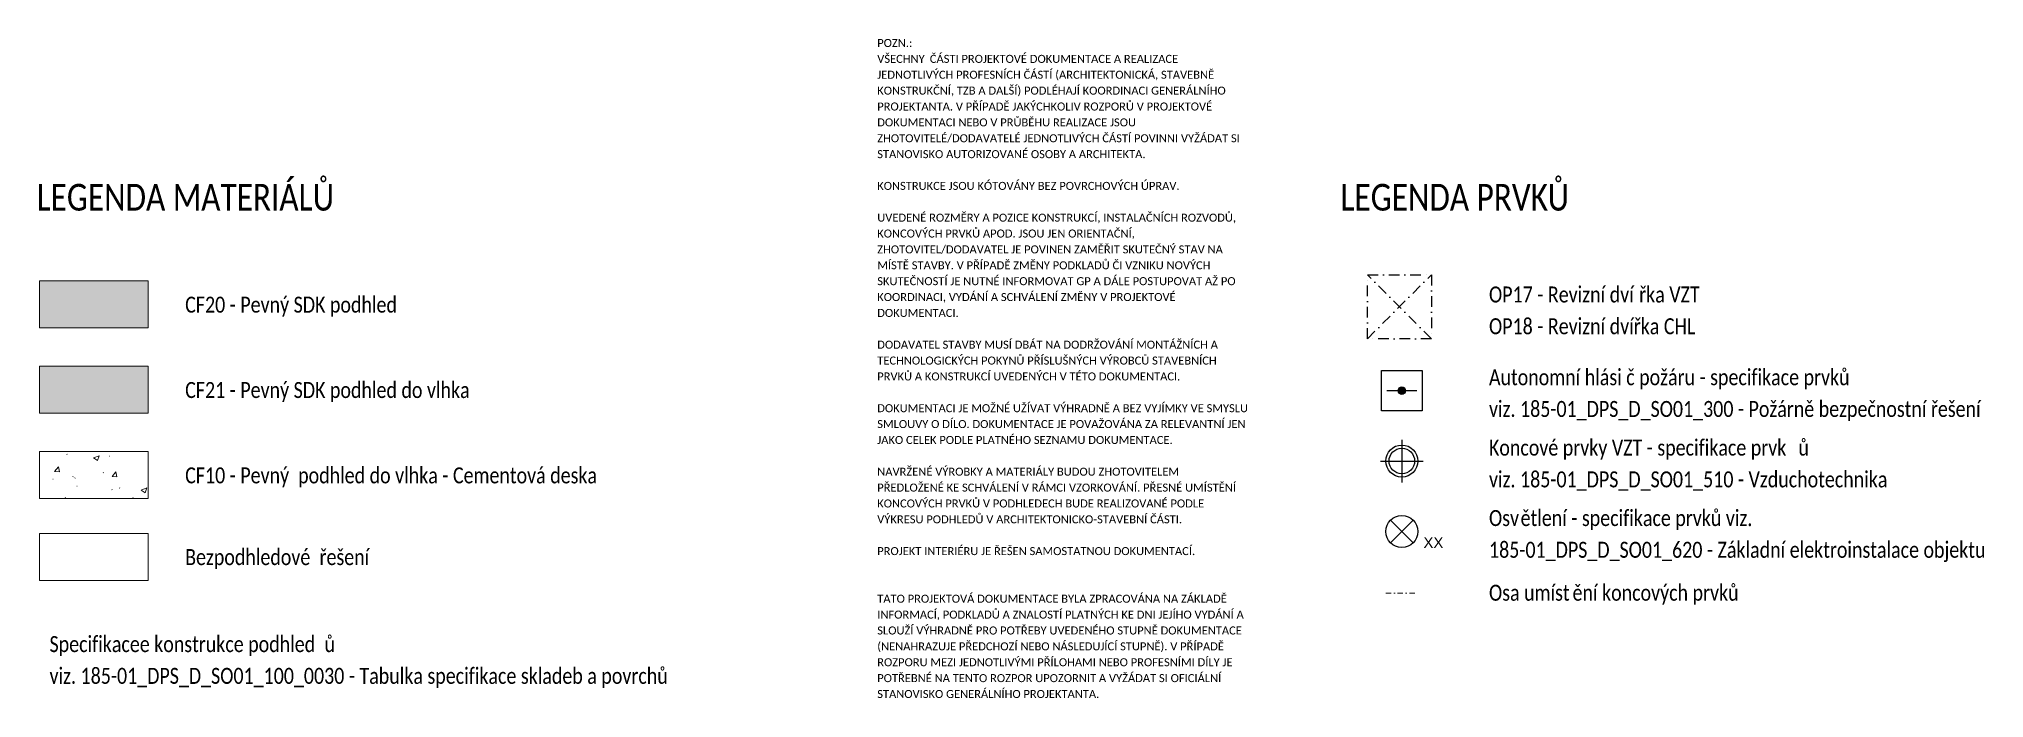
# Model space of a CAD drawing. Header units: millimetres. Extents: x -2015 to 46090, y -3604 to 14301.
# Drawn here: x 27859 to 46090, y -1655 to 4524 of the extents above; entities that cross this region are included whole.
import ezdxf

# ---------------------------------------------------------------- set-up
doc = ezdxf.new("R2010")
doc.units = ezdxf.units.MM
doc.linetypes.add('ABMV_DashDot_2_2mm-S0_6mm', pattern=[110, 50, -30, 0, -30])
doc.linetypes.add('HA_DashDot_4mm-S1mm', pattern=[200, 100, -50, 0, -50])
for name, color, linetype, lineweight in [('A-DETL-____-OTLN', 9, 'Continuous', 25), ('A-DETL-____-THIN', 9, 'Continuous', 9), ('A-DETL-GENF-OTLN', 9, 'Continuous', 9), ('A-FLOR-____-OVHD', 9, 'HA_DashDot_4mm-S1mm', 25), ('G-____-____-TEXT', 9, 'Continuous', 5)]:
    doc.layers.add(name, color=color, linetype=linetype, lineweight=lineweight)
doc.styles.add('Arial', font='arial.ttf', dxfattribs={"height": 100})
doc.styles.add('Calibri', font='calibri.ttf', dxfattribs={"width": 0.8, "height": 250})
doc.styles.add('Calibri_1', font='calibri.ttf', dxfattribs={"width": 0.8, "height": 150})
doc.styles.add('Calibri_2', font='calibri.ttf', dxfattribs={"height": 75})

msp = doc.modelspace()

# ---------------------------------------------------------------- hatches: boundary and pattern name
at = {"layer": 'A-DETL-GENF-OTLN'}
for color, points in [(254, [(28883, 1815.2), (28883, 2255.2), (27863, 2255.2), (27863, 1815.2)]), (254, [(28883, 1015.2), (28883, 1455.2), (27863, 1455.2), (27863, 1015.2)]), (1, [(40633.1, 1192.4), (40642.1, 1193.6), (40650.6, 1197.1), (40657.8, 1202.7), (40663.4, 1209.9), (40666.9, 1218.4), (40668.1, 1227.4), (40666.9, 1236.5), (40663.4, 1244.9), (40657.8, 1252.2), (40650.6, 1257.7), (40642.1, 1261.2), (40633.1, 1262.4), (40624, 1261.2), (40615.6, 1257.7), (40608.3, 1252.2), (40602.8, 1244.9), (40599.3, 1236.5), (40598.1, 1227.4), (40599.3, 1218.4), (40602.8, 1209.9), (40608.3, 1202.7), (40615.6, 1197.1), (40624, 1193.6)])]:
    msp.add_hatch(color=color, dxfattribs=at).paths.add_polyline_path(points)
at = {"layer": 'A-DETL-GENF-OTLN', "lineweight": 5}
h = msp.add_hatch(dxfattribs=at)
h.set_pattern_fill('FP_7', color=55, style=0, pattern_type=2)
h.set_pattern_definition([(50, (27033.9, 0), (537.94, -47.06), [56.25, -618.75]), (355, (27033.9, 0), (-104.06, 564.14), [45, -495]), (100.45, (27078.73, -3.9), (433.89, 517.08), [47.8, -525.86]), (46.184, (27033.9, 150), (800.43, -124.14), [84.38, -928.12]), (96.636, (27100.6, 139.66), (701, 730.6), [71.7, -788.78]), (351.184, (27033.9, 150), (701, 730.6), [67.5, -742.5]), (21, (27108.9, 112.5), (447.68, -301.96), [56.25, -618.75]), (326, (27108.9, 112.5), (182.49, 543.86), [45, -495]), (71.45, (27146.2, 87.34), (630.17, 241.9), [47.8, -525.86]), (37.5, (27033.9, 0), (9.12, 249.67), [3.353, -485.647, 3.353, -499.147, -496.875]), (37.5, (27033.9, 0), (9.12, 249.67), [-991.5, 3.353, -493.52]), (7.5, (27033.9, 0), (197.302, 295.81), [3.353, -283.147, 3.353, -474.397, -189.375]), (7.5, (27033.9, 0), (197.302, 295.81), [-764.25, 3.353, -186.02]), (327.5, (26866.65, 0), (400.367, -16.916), [3.353, -184.147, 3.353, -581.647, -776.25]), (327.5, (26866.65, 0), (400.367, -16.916), [-772.5, 3.353, -772.897]), (317.5, (26791.65, 0), (437.39, 75.08), [3.353, -240.397, 3.353, -385.147, -551.25]), (317.5, (26791.65, 0), (437.39, 75.08), [-632.25, 3.35, -547.9])])
h.paths.add_polyline_path([(28883, 215.2), (28883, 655.2), (27863, 655.2), (27863, 215.2)])

# ---------------------------------------------------------------- linework, layer by layer
at = {"layer": 'A-DETL-____-OTLN'}
for p, q in [((40443.1, 1417.4), (40823.1, 1417.4)), ((40443.1, 1037.4), (40443.1, 1417.4)), ((40823.1, 1417.4), (40823.1, 1037.4)), ((40493.1, 1227.4), (40773.1, 1227.4)), ((40633.1, 1192.4), (40633.1, 1262.4)), ((40823.1, 1037.4), (40443.1, 1037.4)), ((40633.1, 767.4), (40633.1, 367.4)), ((40433.1, 567.4), (40833.1, 567.4)), ((40739.2, 13.5), (40527, -198.6)), ((40527, 13.5), (40739.2, -198.6))]:
    msp.add_line(p, q, dxfattribs=at)
at = {"layer": 'A-DETL-____-OTLN', "linetype": 'ABMV_DashDot_2_2mm-S0_6mm', "lineweight": 5}
msp.add_line((40483.1, -672.6), (40783.1, -672.6), dxfattribs=at)
at = {"layer": 'A-DETL-____-OTLN'}
for centre, radius in [((40633.1, 1227.4), 35), ((40633.1, 567.4), 150), ((40633.1, 567.4), 120), ((40633.1, -92.6), 150)]:
    msp.add_circle(centre, radius, dxfattribs=at)
at = {"layer": 'A-DETL-____-THIN'}
for p, q in [((28883, 2255.2), (27863, 2255.2)), ((27863, 2255.2), (27863, 1815.2)), ((28883, 1815.2), (28883, 2255.2)), ((27863, 1815.2), (28883, 1815.2)), ((28883, 1455.2), (27863, 1455.2)), ((27863, 1455.2), (27863, 1015.2)), ((28883, 1015.2), (28883, 1455.2)), ((27863, 1015.2), (28883, 1015.2)), ((28883, 655.2), (27863, 655.2)), ((27863, 655.2), (27863, 215.2)), ((28883, 215.2), (28883, 655.2)), ((27863, 215.2), (28883, 215.2)), ((28883, -110.9), (27863, -110.9)), ((27863, -110.9), (27863, -550.9)), ((28883, -550.9), (28883, -110.9)), ((27863, -550.9), (28883, -550.9))]:
    msp.add_line(p, q, dxfattribs=at)
for start, end in [(0, 180), (180, 360)]:
    msp.add_arc((40633.1, 1227.4), 35, start, end, dxfattribs=at)
at = {"layer": 'A-FLOR-____-OVHD'}
for p, q in [((40310, 1713.9), (40310, 2313.9)), ((40310, 2313.9), (40910, 2313.9)), ((40310, 1713.9), (40910, 2313.9)), ((40910, 1713.9), (40310, 2313.9)), ((40910, 2313.9), (40910, 1713.9)), ((40910, 1713.9), (40310, 1713.9))]:
    msp.add_line(p, q, dxfattribs=at)

# ---------------------------------------------------------------- texts
at = {"layer": 'G-____-____-TEXT', "color": 7, "lineweight": 9, "attachment_point": 1}
for s, insert, char_height, width, style in [('VŠECHNY ', (35716.1, 4374.4), 75, 597.257, 'Calibri_2'), ('POZN.: ', (35716.1, 4523.2), 75, 448.945, 'Calibri_2'), ('ČÁSTI PROJEKTOVÉ DOKUMENTACE A REALIZACE ', (36208.9, 4374.4), 75, 2978.269, 'Calibri_2'), ('JEDNOTLIVÝCH PROFESNÍCH ČÁSTÍ (ARCHITEKTONICKÁ, STAVEBNĚ ', (35716.1, 4225.6), 75, 4028.48, 'Calibri_2'), ('KONSTRUKČNÍ, TZB A DALŠÍ) PODLÉHAJÍ KOORDINACI GENERÁLNÍHO ', (35716.1, 4076.8), 75, 4164.767, 'Calibri_2'), ('PROJEKTANTA. V\xa0PŘÍPADĚ JAKÝCHKOLIV ROZPORŮ V\xa0PROJEKTOVÉ ', (35716.1, 3927.9), 75, 4004.429, 'Calibri_2'), ('ZHOTOVITELÉ/DODAVATELÉ JEDNOTLIVÝCH ČÁSTÍ POVINNI VYŽÁDAT SI ', (35716.1, 3630.3), 75, 4337.129, 'Calibri_2'), ('DOKUMENTACI NEBO V\xa0PRŮBĚHU REALIZACE JSOU ', (35716.1, 3779.1), 75, 3106.539, 'Calibri_2'), ('STANOVISKO AUTORIZOVANÉ OSOBY A ARCHITEKTA.', (35716.1, 3481.4), 75, 3178.691, 'Calibri_2'), ('LEGENDA MATERIÁL', (27837.5, 3164.8), 250, 3136.202, 'Calibri'), ('Ů', (30425.2, 3164.8), 250, 243.713, 'Calibri'), ('KONSTRUKCE JSOU KÓTOVÁNY BEZ POVRCHOVÝCH ÚPRAV. ', (35716.1, 3183.8), 75, 3627.636, 'Calibri_2'), ('LEGENDA PRVK', (40057.8, 3164.8), 250, 2353.755, 'Calibri'), ('Ů', (41999.9, 3164.8), 250, 243.713, 'Calibri'), ('KONCOVÝCH PRVKŮ APOD. JSOU JEN ORIENTAČNÍ, ', (35716.1, 2737.3), 75, 3094.514, 'Calibri_2'), ('UVEDENÉ ROZMĚRY A POZICE KONSTRUKCÍ, INSTALAČNÍCH ROZVODŮ, ', (35716.1, 2886.1), 75, 4293.037, 'Calibri_2'), ('ZHOTOVITEL/DODAVATEL JE POVINEN ZAMĚŘIT SKUTEČNÝ STAV NA ', (35716.1, 2588.5), 75, 4132.699, 'Calibri_2'), ('MÍSTĚ STAVBY. V PŘÍPADĚ ZMĚNY PODKLADŮ ČI VZNIKU NOVÝCH ', (35716.1, 2439.6), 75, 3980.378, 'Calibri_2'), ('SKUTEČNOSTÍ JE NUTNÉ INFORMOVAT GP A DÁLE POSTUPOVAT AŽ PO ', (35716.1, 2290.8), 75, 4285.02, 'Calibri_2'), ('OP17 - Revizní dví', (41449.8, 2203.4), 150, 1705.991, 'Calibri_1'), ('řka VZT', (42857.4, 2203.4), 150, 718.312, 'Calibri_1'), ('CF20 - Pevný SDK podhled', (29229.5, 2108), 150, 2494.852, 'Calibri_1'), ('KOORDINACI, VYDÁNÍ A SCHVÁLENÍ ZMĚNY V PROJEKTOVÉ ', (35716.1, 2142), 75, 3571.518, 'Calibri_2'), ('DOKUMENTACI. ', (35716.1, 1993.2), 75, 1002.109, 'Calibri_2'), ('OP18 - Revizní dvířka CHL', (41449.8, 1905.7), 150, 2443.544, 'Calibri_1'), ('DODAVATEL STAVBY MUSÍ DBÁT NA DODRŽOVÁNÍ MONTÁŽNÍCH A ', (35716.1, 1695.5), 75, 4072.573, 'Calibri_2'), ('TECHNOLOGICKÝCH POKYNŮ PŘÍSLUŠNÝCH VÝROBCŮ STAVEBNÍCH ', (35716.1, 1546.7), 75, 4072.573, 'Calibri_2'), ('CF21 - Pevný SDK podhled do vlhka', (29229.5, 1308), 150, 3354.26, 'Calibri_1'), ('PRVKŮ A KONSTRUKCÍ UVEDENÝCH V TÉTO DOKUMENTACI.', (35716.1, 1397.8), 75, 3599.577, 'Calibri_2'), ('Autonomní hlási', (41449.8, 1428), 150, 1558.48, 'Calibri_1'), ('č požáru - specifikace prvků', (42735.6, 1428), 150, 2635.948, 'Calibri_1'), ('DOKUMENTACI JE MOŽNÉ UŽÍVAT VÝHRADNĚ A BEZ VYJÍMKY VE SMYSLU ', (35716.1, 1100.2), 75, 4401.264, 'Calibri_2'), ('viz. 185-01_DPS_D_SO01_300 - Požárně bezpečnostní řešení', (41449.8, 1130.4), 150, 5810.631, 'Calibri_1'), ('SMLOUVY O DÍLO. DOKUMENTACE JE POVAŽOVÁNA ZA RELEVANTNÍ JEN ', (35716.1, 951.4), 75, 4401.264, 'Calibri_2'), ('JAKO CELEK PODLE PLATNÉHO SEZNAMU DOKUMENTACE.', (35716.1, 802.5), 75, 3515.4, 'Calibri_2'), ('Koncové prvky VZT - specifikace prvk', (41449.8, 768), 150, 3514.598, 'Calibri_1'), ('ů', (44349.6, 768), 150, 121.857, 'Calibri_1'), ('CF10 - Pevný  podhled do vlhka - Cementová deska', (29229.5, 508), 150, 4855.02, 'Calibri_1'), ('NAVRŽENÉ VÝROBKY A MATERIÁLY BUDOU ZHOTOVITELEM ', (35716.1, 504.9), 75, 3615.611, 'Calibri_2'), ('PŘEDLOŽENÉ KE SCHVÁLENÍ V RÁMCI VZORKOVÁNÍ. PŘESNÉ UMÍSTĚNÍ ', (35716.1, 356), 75, 4285.02, 'Calibri_2'), ('viz. 185-01_DPS_D_SO01_510 - Vzduchotechnika', (41449.8, 470.4), 150, 4726.749, 'Calibri_1'), ('KONCOVÝCH PRVKŮ V PODHLEDECH BUDE REALIZOVANÉ PODLE ', (35716.1, 207.2), 75, 3924.26, 'Calibri_2'), ('VÝKRESU PODHLEDŮ V ARCHITEKTONICKO-STAVEBNÍ ČÁSTI. ', (35716.1, 58.4), 75, 3647.678, 'Calibri_2'), ('Osv', (41449.8, 108), 150, 359.156, 'Calibri_1'), ('ětlení - specifikace prvků viz.', (41746.1, 108), 150, 2712.91, 'Calibri_1'), ('185-01_DPS_D_SO01_620 - Základní elektroinstalace objektu', (41449.8, -189.6), 150, 5868.352, 'Calibri_1'), ('Bezpodhledové ', (29229.5, -258), 150, 1526.413, 'Calibri_1'), ('řešení', (30488.9, -258), 150, 577.215, 'Calibri_1'), ('PROJEKT INTERIÉRU JE ŘEŠEN SAMOSTATNOU DOKUMENTACÍ.', (35716.1, -239.3), 75, 3775.948, 'Calibri_2'), ('TATO PROJEKTOVÁ DOKUMENTACE BYLA ZPRACOVÁNA NA ZÁKLADĚ ', (35716.1, -685.7), 75, 4176.792, 'Calibri_2'), ('Osa umíst', (41449.8, -592), 150, 949.198, 'Calibri_1'), ('ění koncových prvků', (42232.9, -592), 150, 1968.945, 'Calibri_1'), ('INFORMACÍ, PODKLADŮ A ZNALOSTÍ PLATNÝCH KE DNI JEJÍHO VYDÁNÍ A ', (35716.1, -834.6), 75, 4377.214, 'Calibri_2'), ('Specifikacee konstrukce podhled', (27958, -1073.5), 150, 3123.375, 'Calibri_1'), ('ů ', (30535, -1073.5), 150, 173.165, 'Calibri_1'), ('SLOUŽÍ VÝHRADNĚ PRO POTŘEBY UVEDENÉHO STUPNĚ DOKUMENTACE ', (35716.1, -983.4), 75, 4369.197, 'Calibri_2'), ('ROZPORU MEZI JEDNOTLIVÝMI PŘÍLOHAMI NEBO PROFESNÍMI DÍLY JE ', (35716.1, -1281.1), 75, 4256.961, 'Calibri_2'), ('(NENAHRAZUJE PŘEDCHOZÍ NEBO NÁSLEDUJÍCÍ STUPNĚ). V PŘÍPADĚ ', (35716.1, -1132.2), 75, 4140.716, 'Calibri_2'), ('viz. 185-01_DPS_D_SO01_100_0030 - Tabulka specifikace skladeb a povrchů', (27958, -1371.2), 150, 7317.803, 'Calibri_1'), ('POTŘEBNÉ NA TENTO ROZPOR UPOZORNIT A VYŽÁDAT SI OFICIÁLNÍ ', (35716.1, -1429.9), 75, 4108.648, 'Calibri_2'), ('STANOVISKO GENERÁLNÍHO PROJEKTANTA.', (35716.1, -1578.7), 75, 2633.543, 'Calibri_2')]:
    msp.add_mtext(s, dxfattribs=dict(at, insert=insert, char_height=char_height, width=width, style=style))
at = {"layer": 'G-____-____-TEXT', "color": 11, "lineweight": 9, "insert": (40835.6, -147.4), "char_height": 100, "width": 224.472, "attachment_point": 1, "style": 'Arial'}
msp.add_mtext('XX', dxfattribs=at)

doc.saveas('drawing.dxf')
